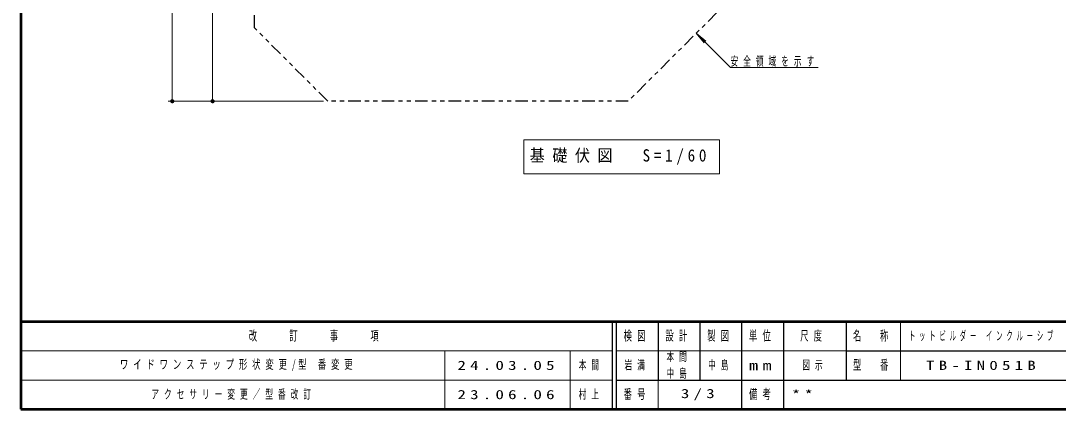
# Model space of a CAD drawing. Units: millimetres on the paper, scale 1:60. Extents: x -385 to 0, y -594 to 267.
# Drawn here: x -385 to -136.7, y -594 to -501 of the extents above; entities that cross this region are included whole.
import ezdxf

# ---------------------------------------------------------------- set-up
doc = ezdxf.new("R2010")
doc.units = ezdxf.units.MM
doc.linetypes.add('USER3', pattern=[8, 3, -1, 1, -1, 1, -1])
doc.layers.add('LY_1', color=7, linetype='Continuous', lineweight=25)
doc.styles.add('ＭＳ ゴシック', font='')
doc.styles.get('ＭＳ ゴシック').set_extended_font_data('MS Gothic')

# ---------------------------------------------------------------- blocks, each defined once
blk = doc.blocks.new('filled_dot')
at = {"color": 0, "linetype": 'Continuous', "lineweight": -2, "const_width": 1.25}
blk.add_lwpolyline([(-0.625, 0, 1), (0.625, 0, 1)], format="xyb", close=True, dxfattribs=at)

msp = doc.modelspace()

# ---------------------------------------------------------------- linework, layer by layer
at = {"layer": 'LY_1', "lineweight": 50}
for p, q in [((-385, -327), (-385, -594)), ((-385, -573), (0, -573)), ((-385, -594), (0, -594))]:
    msp.add_line(p, q, dxfattribs=at)
at = {"layer": 'LY_1', "lineweight": 13}
for p, q in [((-348.751, -520.261), (-348.751, -363.231)), ((-339.103, -520.261), (-339.103, -447.444)), ((-223.378, -503.957), (-221.449, -506.255)), ((-223.378, -503.957), (-221.08, -505.885)), ((-215.168, -512.166), (-223.378, -503.957)), ((-215.168, -512.166), (-194.168, -512.166)), ((-312.529, -520.261), (-349.751, -520.261)), ((-312.529, -520.261), (-340.103, -520.261)), ((-264.604, -529.527), (-264.604, -537.661)), ((-217.804, -529.527), (-264.604, -529.527)), ((-217.804, -537.661), (-217.804, -529.527)), ((-264.604, -537.661), (-217.804, -537.661)), ((-174.5, -573), (-174.5, -587)), ((-385, -580), (-243.5, -580)), ((-283.5, -580), (-283.5, -594)), ((-253.5, -580), (-253.5, -594)), ((-242.5, -580), (-187.5, -580)), ((-385, -587), (-243.5, -587)), ((-232.5, -587), (-232.5, -594))]:
    msp.add_line(p, q, dxfattribs=at)
at = {"layer": 'LY_1'}
for p, q in [((-243.5, -573), (-243.5, -594)), ((-242.5, -573), (-242.5, -594)), ((-232.5, -573), (-232.5, -587)), ((-222.5, -573), (-222.5, -587)), ((-212.5, -573), (-212.5, -594)), ((-202.5, -573), (-202.5, -587)), ((-187.5, -573), (-187.5, -587)), ((-187.5, -580), (-70, -580)), ((-242.5, -587), (0, -587)), ((-202.5, -587), (-202.5, -594))]:
    msp.add_line(p, q, dxfattribs=at)
at = {"layer": 'LY_1', "linetype": 'USER3'}
msp.add_lwpolyline([(-144.685, -383.934), (-144.685, -416.274), (-152.618, -424.206), (-152.618, -460.178), (-172.47, -480.03), (-212.774, -480.03), (-212.774, -493.396), (-239.638, -520.261), (-311.529, -520.261), (-329.103, -502.687), (-329.103, -389.649), (-311.529, -372.075), (-220.625, -372.075), (-211.781, -363.231), (-165.388, -363.231)], close=True, dxfattribs=at)

# ---------------------------------------------------------------- block references
at = {"layer": 'LY_1', "lineweight": 13, "xscale": 0.4, "yscale": 0.4, "rotation": 90}
for p in [(-348.751, -520.261), (-339.103, -520.261)]:
    msp.add_blockref('filled_dot', p, dxfattribs=at)

# ---------------------------------------------------------------- texts
at = {"layer": 'LY_1', "style": 'ＭＳ ゴシック'}
for s, insert, char_height, attachment_point in [('\\T1.64;\\W0.6;安全領域を示す', (-215.168, -512.016), 2.199, 7), ('\\T1.5;\\W0.9;基礎伏図\u3000S=1/60', (-263.204, -533.594), 2.933, 4), ('\\T1.64;\\W0.6;改\u3000\u3000訂\u3000\u3000事\u3000\u3000項', (-314.25, -576.5), 2.346, 5), ('\\T1.64;\\W0.6;検図', (-237.5, -576.5), 2.346, 5), ('\\T1.64;\\W0.6;設計', (-227.5, -576.5), 2.346, 5), ('\\T1.64;\\W0.6;製図', (-217.5, -576.5), 2.346, 5), ('\\T1.64;\\W0.6;単位', (-207.5, -576.5), 2.346, 5), ('\\T1.64;\\W0.6;尺度', (-195.25, -576.5), 2.346, 5), ('\\T1.64;\\W0.6;名\u3000称', (-181, -576.5), 2.346, 5), ('\\T1.58;\\W0.5;トットビルダー\\~インクルーシブ', (-154.75, -576.5), 2.199, 5), ('\\T1.64;\\W0.6;本間', (-230.5, -581.5), 2.199, 4), ('\\T1.58;\\W0.65;ワイドワンステップ形状変更/型\\~番変更', (-361.25, -583.5), 2.199, 4), ('\\T1.5;\\W1.35;24.03.05', (-280.5, -583.5), 2.199, 4), ('\\T1.64;\\W0.6;本間', (-251.5, -583.5), 2.199, 4), ('\\T1.64;\\W0.6;岩満', (-237.5, -583.5), 2.199, 5), ('\\T1.64;\\W0.6;中島', (-217.5, -583.5), 2.199, 5), ('\\T1.5;\\W1.35;mm', (-207.5, -583.5), 2.346, 5), ('\\T1.64;\\W0.6;図示', (-198, -583.5), 2.199, 4), ('\\T1.64;\\W0.6;型\u3000番', (-181, -583.5), 2.346, 5), ('\\T1.5;\\W1.35;TB-IN051B', (-154.75, -583.5), 2.199, 5), ('\\T1.64;\\W0.6;中島', (-230.5, -585.5), 2.199, 4), ('\\T1.64;\\W0.6;アクセサリー変更／型番改訂', (-353.75, -590.5), 2.199, 4), ('\\T1.5;\\W1.35;23.06.06', (-280.5, -590.5), 2.199, 4), ('\\T1.64;\\W0.6;村上', (-251.5, -590.5), 2.199, 4), ('\\T1.64;\\W0.6;番号', (-237.5, -590.5), 2.346, 5), ('\\T1.5;\\W1.35;3/3', (-222.5, -590.5), 2.199, 5), ('\\T1.64;\\W0.6;備考', (-207.5, -590.5), 2.346, 5), ('\\T1.5;\\W1.35;**', (-200.5, -590.5), 2.199, 4)]:
    msp.add_mtext(s, dxfattribs=dict(at, insert=insert, char_height=char_height, attachment_point=attachment_point))

doc.saveas('drawing.dxf')
